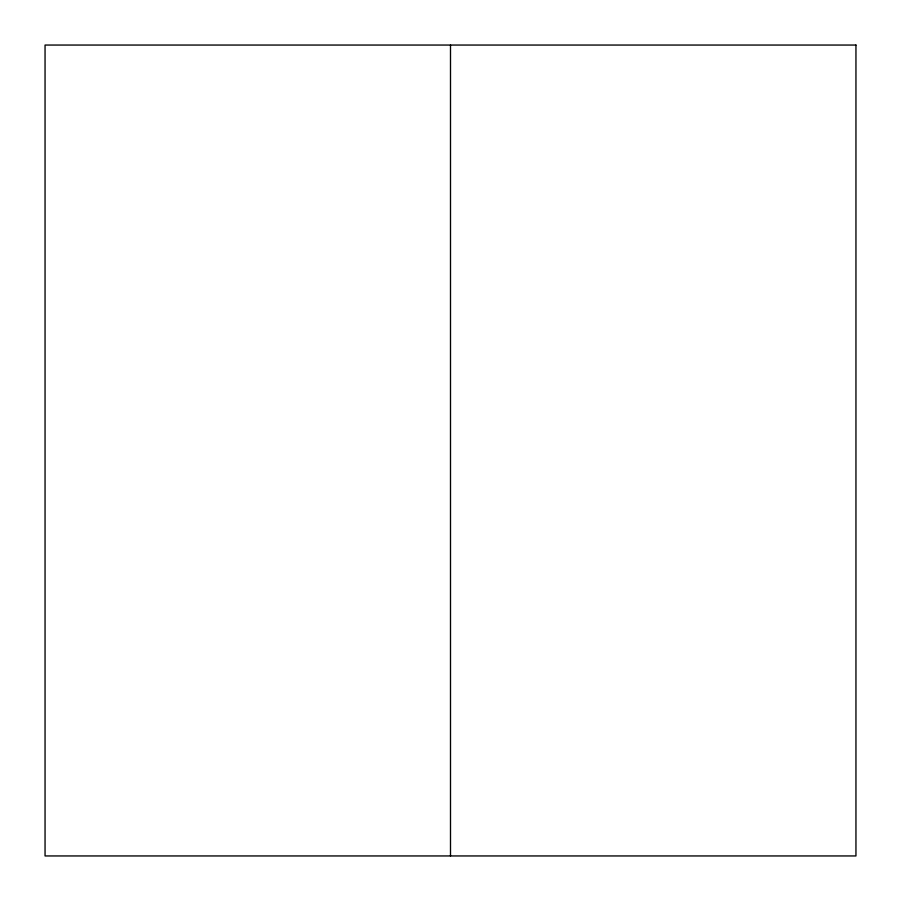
<?xml version="1.0" encoding="UTF-8"?>
<svg xmlns="http://www.w3.org/2000/svg" width="901" height="901" viewBox="0 0 901 901"><rect width="100%" height="100%" fill="white"/><g stroke="black" fill="none" stroke-linecap="round" stroke-linejoin="round"><path stroke-width="1.35" d="M450.5 45.05L450.5 855.95M855.95 45.05L45.05 45.05L45.05 855.95L855.95 855.95L855.95 45.05"/></g></svg>
